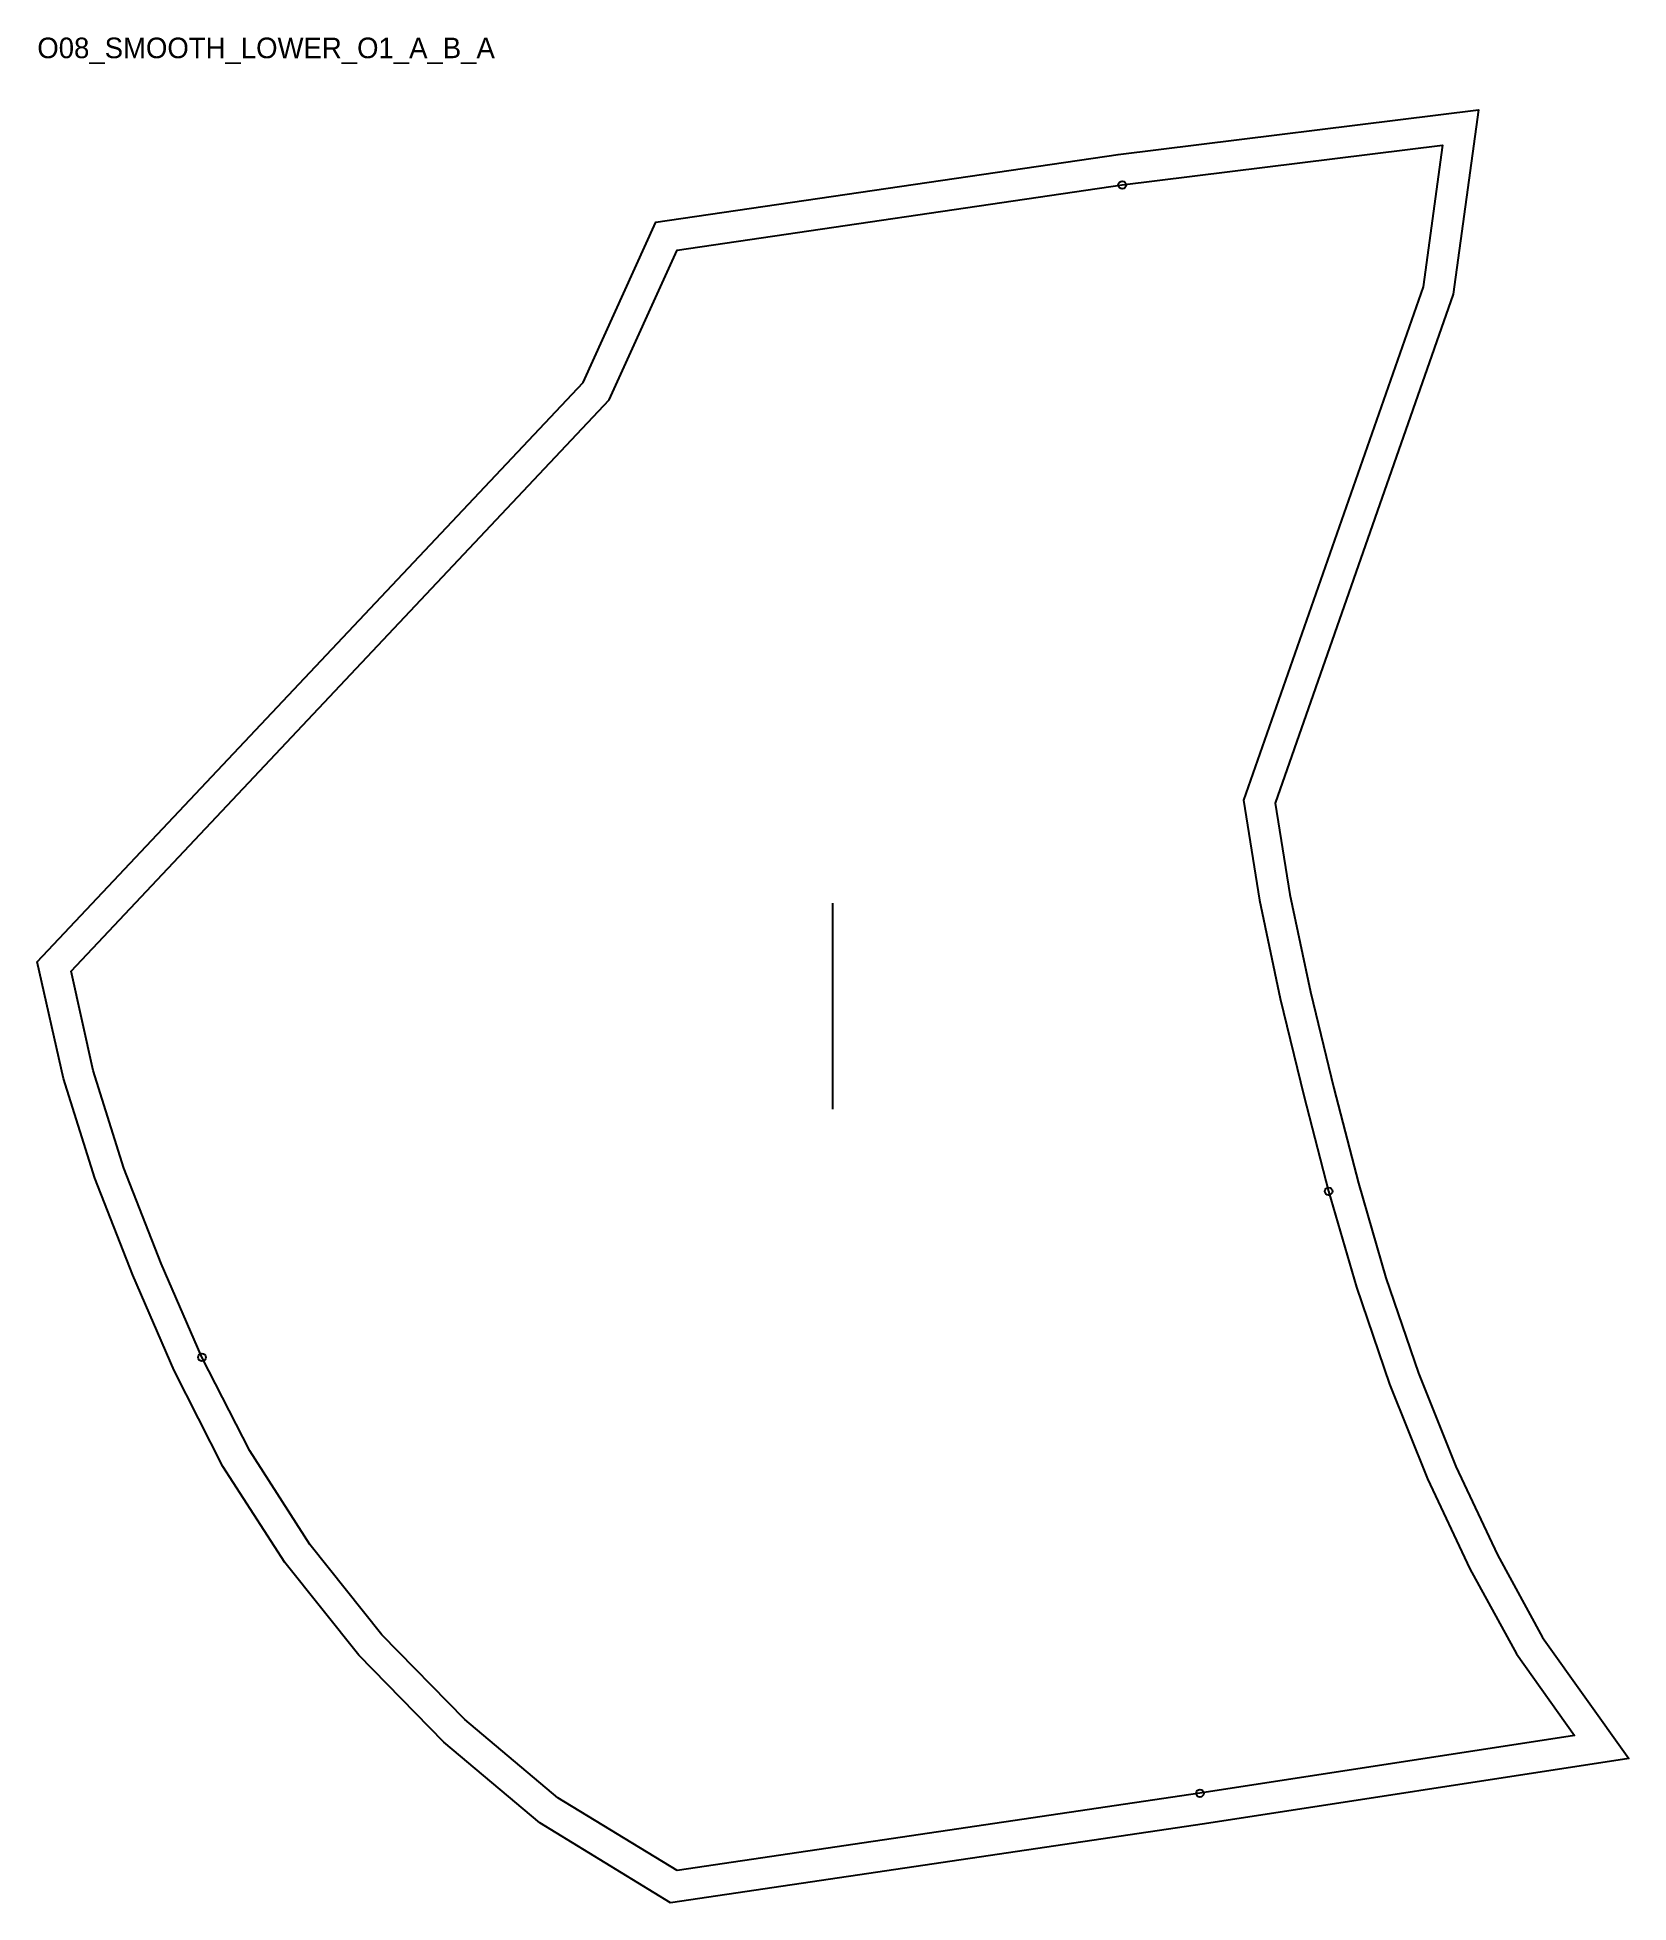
# Model space of a CAD drawing. Header units: millimetres. Extents: x -249 to 370, y -13 to 712.
import ezdxf

# ---------------------------------------------------------------- set-up
doc = ezdxf.new("R2010")
doc.units = ezdxf.units.MM
for name, color, linetype in [('CUT', 1, 'Continuous'), ('GRAIN', 3, 'Continuous'), ('ID', 7, 'Continuous'), ('NOTCH', 2, 'Continuous'), ('SEAM', 5, 'Continuous')]:
    doc.layers.add(name, color=color, linetype=linetype)

msp = doc.modelspace()

# ---------------------------------------------------------------- linework, layer by layer
at = {"layer": 'CUT'}
msp.add_lwpolyline([(-2.54, -12.51), (-53.37, 18.48), (-90.68, 49.89), (-123.68, 83.63), (-152.4, 119.67), (-176.49, 157.01), (-195.46, 194.3), (-211.52, 231.28), (-226.24, 268.95), (-238.43, 307.7), (-248.58, 353.05), (-36.44, 578.22), (-8.22, 640.48), (171.32, 666.8), (311.39, 684.16), (301.57, 612.45), (232.42, 414.75), (238.12, 379.18), (246.06, 341.4), (255.1, 304), (264.69, 267.11), (275.37, 230.23), (288.05, 193.18), (302.55, 157.03), (318.7, 122.67), (336.27, 90.57), (369.73, 43.51), (204.92, 18.15), (-2.54, -12.51)], close=True, dxfattribs=at)
at = {"layer": 'GRAIN'}
msp.add_line((60.57, 295.83), (60.57, 375.83), dxfattribs=at)
at = {"layer": 'NOTCH'}
for centre in [(172.93, 654.91), (253.12, 263.93), (-184.6, 199.41), (203.13, 30.01)]:
    msp.add_circle(centre, 1.5, dxfattribs=at)
at = {"layer": 'SEAM'}
msp.add_lwpolyline([(0, 0), (-46.34, 28.25), (-82.51, 58.7), (-114.68, 91.59), (-142.64, 126.68), (-166.07, 163), (-184.6, 199.41), (-200.42, 235.85), (-214.91, 272.94), (-226.83, 310.81), (-235.48, 349.46), (-26.34, 571.45), (0, 629.56), (172.93, 654.91), (297.39, 670.33), (289.84, 615.27), (220.09, 415.85), (226.32, 377), (234.35, 338.76), (243.46, 301.08), (253.12, 263.93), (263.92, 226.61), (276.8, 189), (291.54, 152.24), (308, 117.23), (326.08, 84.19), (348.68, 52.41), (203.13, 30.01)], close=True, dxfattribs=at)

# ---------------------------------------------------------------- texts
at = {"layer": 'ID'}
msp.add_text('O08_SMOOTH_LOWER_O1_A_B_A', height=8, dxfattribs=at).set_placement((-248.58, 704.16))

doc.saveas('drawing.dxf')
